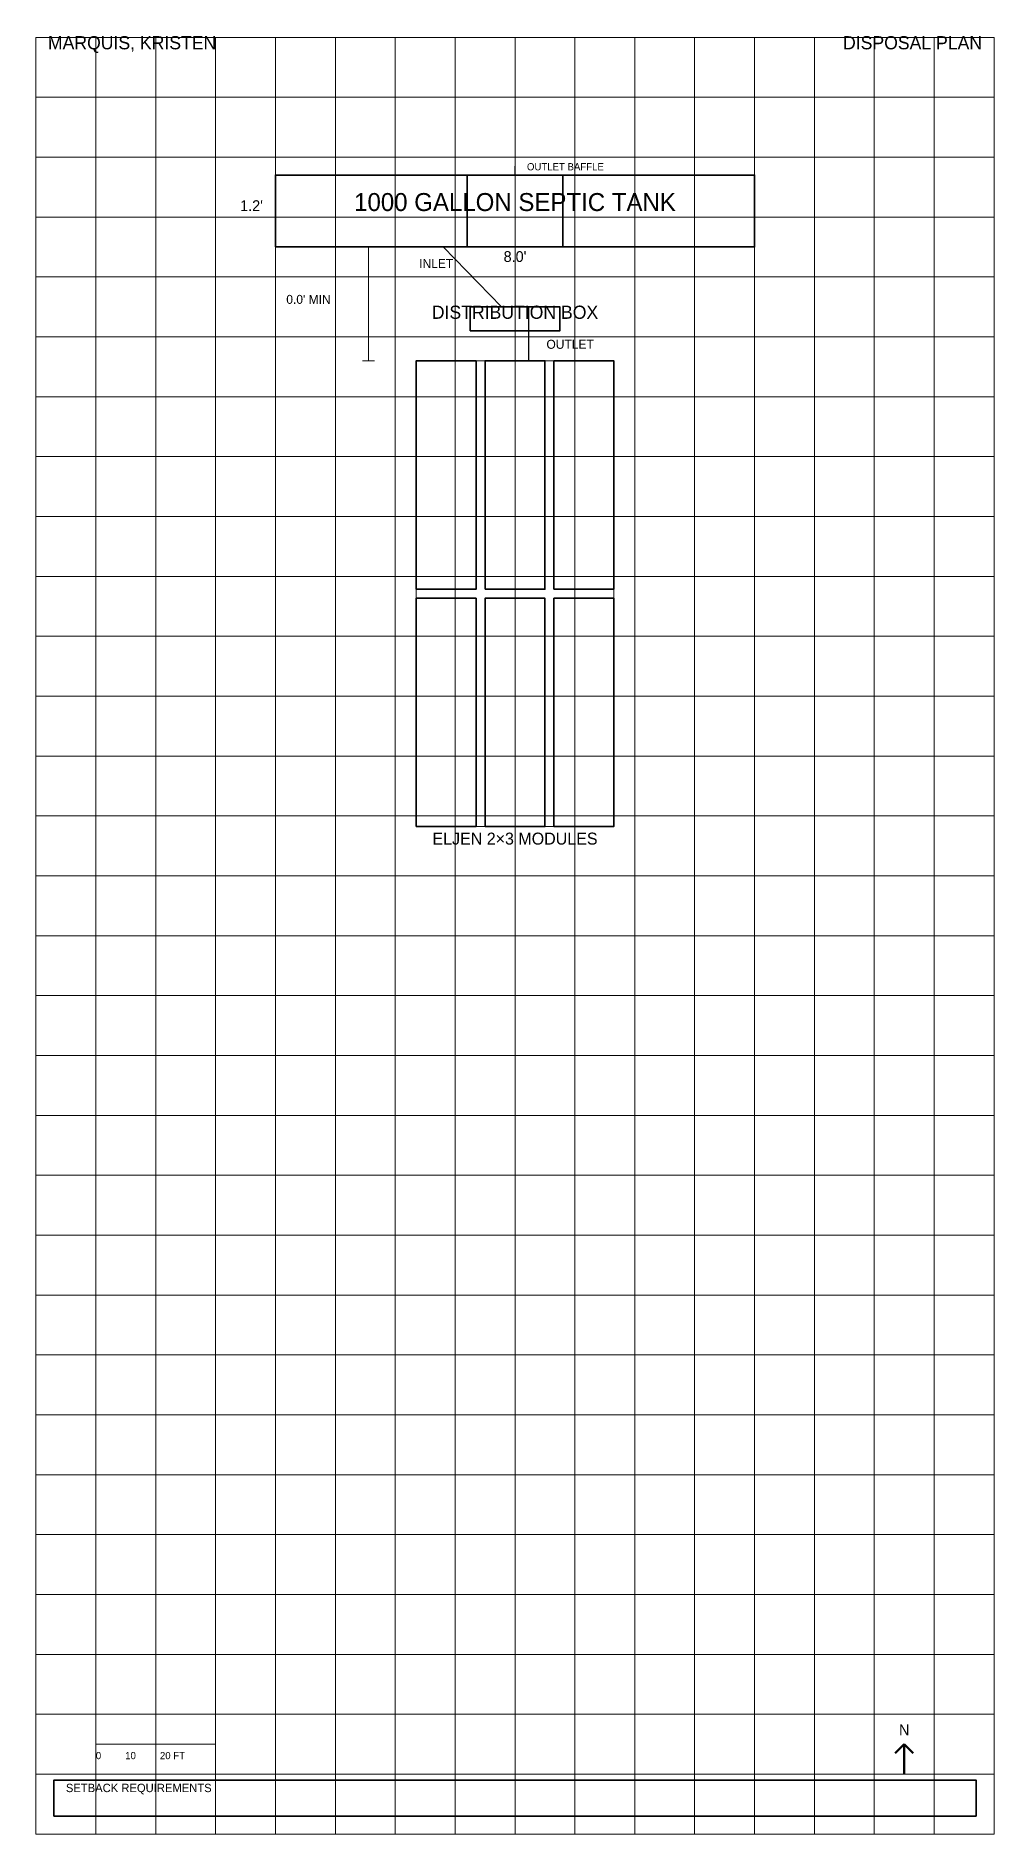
# Model space of a CAD drawing. Header units: feet. Extents: x 0.5 to 16.5, y 0.5 to 30.5.
import ezdxf
from ezdxf.enums import TextEntityAlignment as Align

# ---------------------------------------------------------------- set-up
doc = ezdxf.new("R2010")
doc.units = ezdxf.units.FT
for name, color, linetype, lineweight in [('BOUNDARY', 7, 'Continuous', 50), ('DIMENSION', 3, 'Continuous', 20), ('GRID', 8, 'Continuous', 15), ('HATCH', 8, 'Continuous', 15), ('STRUCTURE', 4, 'Continuous', 35), ('TEXT', 7, 'Continuous', 25)]:
    doc.layers.add(name, color=color, linetype=linetype, lineweight=lineweight)
doc.layers.add('PIPE', color=5, linetype='Continuous')

msp = doc.modelspace()

# ---------------------------------------------------------------- linework, layer by layer
at = {"layer": 'BOUNDARY'}
for p in [(14.85, 1.85), (15, 1.5), (15.15, 1.85)]:
    msp.add_line(p, (15, 2), dxfattribs=at)
at = {"layer": 'DIMENSION'}
for p, q in [((5.951, 27), (6.151, 27)), ((6.051, 27), (6.051, 25.1)), ((5.951, 25.1), (6.151, 25.1)), ((1.5, 1.92), (1.5, 2.08)), ((1.5, 2), (3.5, 2)), ((2.5, 1.92), (2.5, 2.08)), ((3.5, 1.92), (3.5, 2.08))]:
    msp.add_line(p, q, dxfattribs=at)
at = {"layer": 'GRID'}
for p, q in [((0.5, 0.5), (0.5, 30.5)), ((0.5, 30.5), (16.5, 30.5)), ((1.5, 0.5), (1.5, 30.5)), ((2.5, 0.5), (2.5, 30.5)), ((3.5, 0.5), (3.5, 30.5)), ((4.5, 0.5), (4.5, 30.5)), ((5.5, 0.5), (5.5, 30.5)), ((6.5, 0.5), (6.5, 30.5)), ((7.5, 0.5), (7.5, 30.5)), ((8.5, 0.5), (8.5, 30.5)), ((9.5, 0.5), (9.5, 30.5)), ((10.5, 0.5), (10.5, 30.5)), ((11.5, 0.5), (11.5, 30.5)), ((12.5, 0.5), (12.5, 30.5)), ((13.5, 0.5), (13.5, 30.5)), ((14.5, 0.5), (14.5, 30.5)), ((15.5, 0.5), (15.5, 30.5)), ((16.5, 0.5), (16.5, 30.5)), ((0.5, 29.5), (16.5, 29.5)), ((0.5, 28.5), (16.5, 28.5)), ((0.5, 27.5), (16.5, 27.5)), ((0.5, 26.5), (16.5, 26.5)), ((0.5, 25.5), (16.5, 25.5)), ((0.5, 24.5), (16.5, 24.5)), ((0.5, 23.5), (16.5, 23.5)), ((0.5, 22.5), (16.5, 22.5)), ((0.5, 21.5), (16.5, 21.5)), ((0.5, 20.5), (16.5, 20.5)), ((0.5, 19.5), (16.5, 19.5)), ((0.5, 18.5), (16.5, 18.5)), ((0.5, 17.5), (16.5, 17.5)), ((0.5, 16.5), (16.5, 16.5)), ((0.5, 15.5), (16.5, 15.5)), ((0.5, 14.5), (16.5, 14.5)), ((0.5, 13.5), (16.5, 13.5)), ((0.5, 12.5), (16.5, 12.5)), ((0.5, 11.5), (16.5, 11.5)), ((0.5, 10.5), (16.5, 10.5)), ((0.5, 9.5), (16.5, 9.5)), ((0.5, 8.5), (16.5, 8.5)), ((0.5, 7.5), (16.5, 7.5)), ((0.5, 6.5), (16.5, 6.5)), ((0.5, 5.5), (16.5, 5.5)), ((0.5, 4.5), (16.5, 4.5)), ((0.5, 3.5), (16.5, 3.5)), ((0.5, 2.5), (16.5, 2.5)), ((0.5, 1.5), (16.5, 1.5)), ((0.5, 0.5), (16.5, 0.5))]:
    msp.add_line(p, q, dxfattribs=at)
at = {"layer": 'HATCH'}
msp.add_lwpolyline([(6.851, 17.321), (10.149, 17.321), (10.149, 25.1), (6.851, 25.1), (6.851, 17.321)], close=True, dxfattribs=at)
at = {"layer": 'PIPE'}
for p, q in [((8.5, 28.2), (8.5, 28.35)), ((7.3, 27), (8.275, 26)), ((8.725, 26), (8.725, 25.1))]:
    msp.add_line(p, q, dxfattribs=at)
at = {"layer": 'STRUCTURE'}
for p, q in [((7.7, 27), (7.7, 28.2)), ((9.3, 27), (9.3, 28.2))]:
    msp.add_line(p, q, dxfattribs=at)
for points in [[(4.5, 27), (12.5, 27), (12.5, 28.2), (4.5, 28.2), (4.5, 27)], [(7.75, 25.6), (9.25, 25.6), (9.25, 26), (7.75, 26), (7.75, 25.6)], [(6.851, 21.285), (7.85, 21.285), (7.85, 25.1), (6.851, 25.1), (6.851, 21.285)], [(8, 21.285), (9, 21.285), (9, 25.1), (8, 25.1), (8, 21.285)], [(9.15, 21.285), (10.149, 21.285), (10.149, 25.1), (9.15, 25.1), (9.15, 21.285)], [(6.851, 17.321), (7.85, 17.321), (7.85, 21.135), (6.851, 21.135), (6.851, 17.321)], [(8, 17.321), (9, 17.321), (9, 21.135), (8, 21.135), (8, 17.321)], [(9.15, 17.321), (10.149, 17.321), (10.149, 21.135), (9.15, 21.135), (9.15, 17.321)], [(0.8, 0.8), (16.2, 0.8), (16.2, 1.4), (0.8, 1.4), (0.8, 0.8)]]:
    msp.add_lwpolyline(points, close=True, dxfattribs=at)

# ---------------------------------------------------------------- texts
at = {"layer": 'DIMENSION'}
for s, height, p in [('OUTLET BAFFLE', 0.12, (8.7, 28.28)), ('INLET', 0.15, (6.9, 26.65)), ('OUTLET', 0.15, (9.025, 25.3)), ('0         10         20 FT', 0.12, (1.5, 1.75))]:
    msp.add_text(s, height=height, dxfattribs=at).set_placement(p)
for s, height, p in [("1.2'", 0.18, (4.1, 27.6)), ("8.0'", 0.18, (8.5, 26.75)), ("0.0' MIN", 0.15, (5.051, 26.05))]:
    msp.add_text(s, height=height, dxfattribs=at).set_placement(p, align=Align.CENTER)
at = {"layer": 'TEXT'}
for s, height, p in [('MARQUIS, KRISTEN', 0.22, (0.7, 30.3)), ('SETBACK REQUIREMENTS', 0.14, (1, 1.2))]:
    msp.add_text(s, height=height, dxfattribs=at).set_placement(p)
msp.add_text('DISPOSAL PLAN', height=0.22, dxfattribs=at).set_placement((16.3, 30.3), align=Align.RIGHT)
for s, height, p in [('1000 GALLON SEPTIC TANK', 0.3, (8.5, 27.6)), ('DISTRIBUTION BOX', 0.22, (8.5, 25.8)), ('ELJEN 2×3 MODULES', 0.2, (8.5, 17.021)), ('N', 0.18, (15, 2.15))]:
    msp.add_text(s, height=height, dxfattribs=at).set_placement(p, align=Align.CENTER)

doc.saveas('drawing.dxf')
